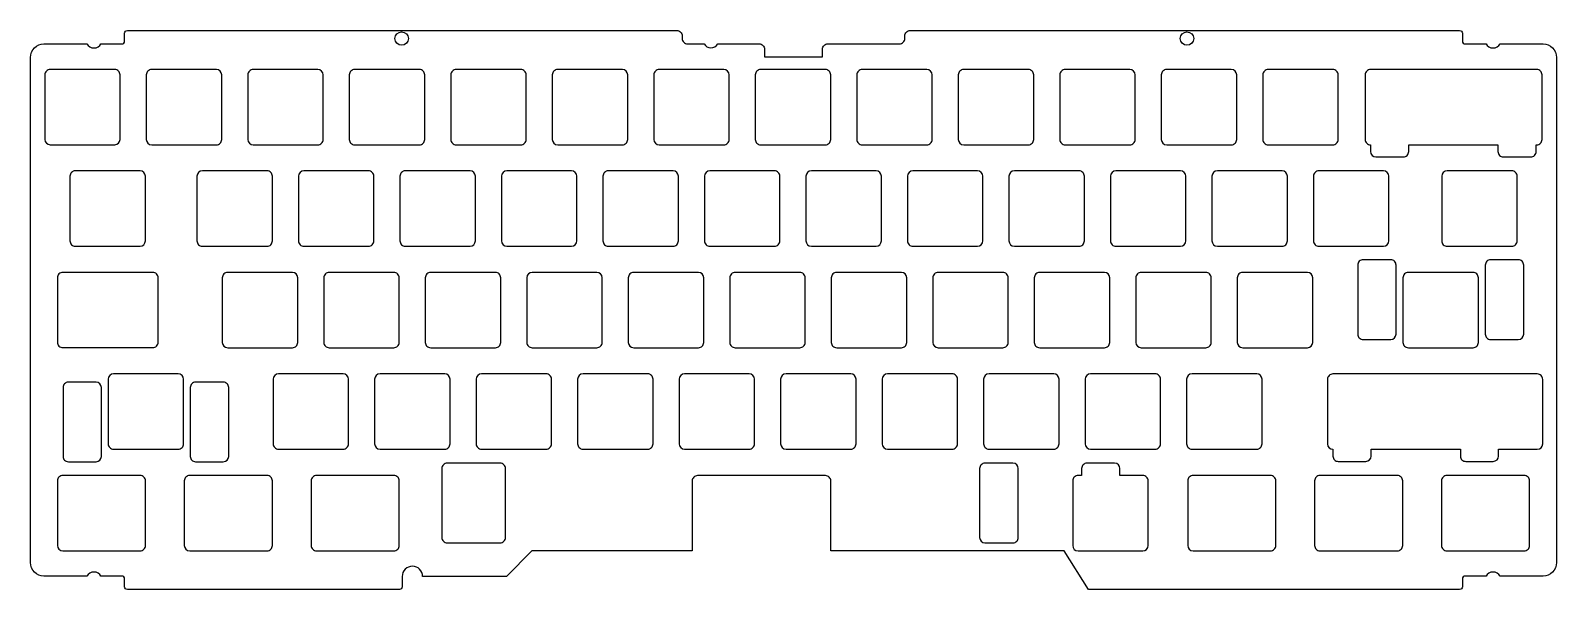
# Model space of a CAD drawing. Header units: millimetres. Extents: x -10 to 274, y -90 to 14.
import ezdxf

# ---------------------------------------------------------------- set-up
doc = ezdxf.new("R2010")
doc.units = ezdxf.units.MM
doc.header["$MEASUREMENT"] = 0

msp = doc.modelspace()

# ---------------------------------------------------------------- linework, layer by layer
at = {"linetype": 'Continuous'}
msp.add_lwpolyline([(7.85, -89.25), (7.85, -87.75, 0.414214), (7.35, -87.25), (3.45, -87.25, 0.57735), (0.85, -87.25), (-7.15, -87.25, -0.414214), (-9.65, -84.75), (-9.65, 9.25, -0.414214), (-7.15, 11.75), (0.85, 11.75, 0.57735), (3.45, 11.75), (7.35, 11.75, 0.414214), (7.85, 12.25), (7.85, 13.75, -0.414214), (8.35, 14.25), (110.5, 14.25, -0.414214), (111.5, 13.25), (111.5, 12.76, 0.414214), (112.5, 11.76), (115.57, 11.76, 0.556816), (118.13, 11.76), (125.8, 11.76, -0.414214), (126.8, 10.76), (126.8, 9.37), (137.6, 9.37), (137.6, 10.76, -0.414214), (138.6, 11.76), (151.9, 11.76, 0.414214), (152.9, 12.76), (152.9, 13.25, -0.414214), (153.9, 14.25), (256.05, 14.25, -0.414214), (256.55, 13.75), (256.55, 12.25, 0.414214), (257.05, 11.75), (260.95, 11.75, 0.57735), (263.55, 11.75), (271.55, 11.75, -0.414214), (274.05, 9.25), (274.05, -84.75, -0.414214), (271.55, -87.25), (263.55, -87.25, 0.57735), (260.95, -87.25), (257.05, -87.25, 0.414214), (256.55, -87.75), (256.55, -89.25, -0.414214), (256.05, -89.75), (187.05, -89.75), (182.55, -82.57), (139.15, -82.57), (139.15, -69.57, 0.414214), (138.15, -68.57), (114.35, -68.57, 0.414214), (113.35, -69.57), (113.35, -82.57), (83.55, -82.57), (78.85, -87.32), (63.25, -87.32, 1), (59.45, -87.32), (59.45, -89.25, -0.414214), (58.95, -89.75), (8.35, -89.75, -0.414214)], format="xyb", close=True, dxfattribs=at)
for points in [[(6, -7, 0.414209), (7, -6), (7, 6, 0.414214), (6, 7), (-6, 7, 0.414214), (-7, 6), (-7, -6, 0.414211), (-6, -7)], [(25.9, 6, 0.414213), (24.9, 7), (12.88, 7, 0.414214), (11.88, 6), (11.88, -6.02, 0.414212), (12.88, -7.02), (24.9, -7.02, 0.414214), (25.9, -6.02)], [(43.77, -7.02, 0.414214), (44.77, -6.02), (44.77, 6, 0.414213), (43.77, 7), (31.75, 7, 0.414214), (30.75, 6), (30.75, -6.02, 0.414212), (31.75, -7.02)], [(62.64, -7.02, 0.414214), (63.64, -6.02), (63.64, 6, 0.414214), (62.64, 7), (50.62, 7, 0.414214), (49.62, 6), (49.62, -6.02, 0.414216), (50.62, -7.02)], [(69.49, 7, 0.414214), (68.49, 6), (68.49, -6.02, 0.414215), (69.49, -7.02), (81.51, -7.02, 0.414214), (82.51, -6.02), (82.51, 6, 0.414215), (81.51, 7)], [(101.38, 6, 0.414212), (100.38, 7), (88.36, 7, 0.414214), (87.36, 6), (87.36, -6.02, 0.414213), (88.36, -7.02), (100.38, -7.02, 0.414214), (101.38, -6.02)], [(106.23, -6.02, 0.414212), (107.23, -7.02), (119.25, -7.02, 0.414214), (120.25, -6.02), (120.25, 6, 0.414213), (119.25, 7), (107.23, 7, 0.414214), (106.23, 6)], [(139.12, 6, 0.414214), (138.12, 7), (126.1, 7, 0.414214), (125.1, 6), (125.1, -6.02, 0.414215), (126.1, -7.02), (138.12, -7.02, 0.414214), (139.12, -6.02)], [(156.99, -7.02, 0.414214), (157.99, -6.02), (157.99, 6, 0.414213), (156.99, 7), (144.97, 7, 0.414214), (143.97, 6), (143.97, -6.02, 0.414214), (144.97, -7.02)], [(162.84, -6.02, 0.414213), (163.84, -7.02), (175.86, -7.02, 0.414214), (176.86, -6.02), (176.86, 6, 0.414214), (175.86, 7), (163.84, 7, 0.414214), (162.84, 6)], [(182.71, 7, 0.414214), (181.71, 6), (181.71, -6.02, 0.414214), (182.71, -7.02), (194.73, -7.02, 0.414214), (195.73, -6.02), (195.73, 6, 0.414213), (194.73, 7)], [(200.58, -6.02, 0.414213), (201.58, -7.02), (213.6, -7.02, 0.414214), (214.6, -6.02), (214.6, 6, 0.414213), (213.6, 7), (201.58, 7, 0.414214), (200.58, 6)], [(219.45, -6.02, 0.414214), (220.45, -7.02), (232.47, -7.02, 0.414214), (233.47, -6.02), (233.47, 6, 0.414214), (232.47, 7), (220.45, 7, 0.414214), (219.45, 6)], [(263.17, -8.27, 0.414214), (264.17, -9.27), (269.27, -9.27, 0.414214), (270.27, -8.27), (270.27, -7.02), (270.37, -7.02, 0.414214), (271.37, -6.02), (271.37, 6, 0.414214), (270.37, 7), (239.47, 7, 0.414214), (238.47, 6), (238.47, -6.02, 0.414214), (239.47, -7.02), (239.47, -8.27, 0.414213), (240.47, -9.27), (245.57, -9.27, 0.414214), (246.57, -8.27), (246.57, -7.02), (263.17, -7.02)], [(-1.31, -11.87, 0.414214), (-2.31, -12.87), (-2.31, -24.89, 0.414216), (-1.31, -25.89), (10.71, -25.89, 0.414213), (11.71, -24.89), (11.71, -12.87, 0.414213), (10.71, -11.87)], [(21.3, -24.89, 0.414214), (22.3, -25.89), (34.32, -25.89, 0.414214), (35.32, -24.89), (35.32, -12.87, 0.414214), (34.32, -11.87), (22.3, -11.87, 0.414213), (21.3, -12.87)], [(53.19, -25.89, 0.414214), (54.19, -24.89), (54.19, -12.87, 0.414215), (53.19, -11.87), (41.17, -11.87, 0.414213), (40.17, -12.87), (40.17, -24.89, 0.414215), (41.17, -25.89)], [(73.06, -12.87, 0.414212), (72.06, -11.87), (60.04, -11.87, 0.414214), (59.04, -12.87), (59.04, -24.89, 0.414214), (60.04, -25.89), (72.06, -25.89, 0.414213), (73.06, -24.89)], [(77.91, -24.89, 0.414212), (78.91, -25.89), (90.93, -25.89, 0.414213), (91.93, -24.89), (91.93, -12.87, 0.414213), (90.93, -11.87), (78.91, -11.87, 0.414213), (77.91, -12.87)], [(97.78, -11.87, 0.414214), (96.78, -12.87), (96.78, -24.89, 0.414216), (97.78, -25.89), (109.8, -25.89, 0.414214), (110.8, -24.89), (110.8, -12.87, 0.414213), (109.8, -11.87)], [(128.67, -25.89, 0.414214), (129.67, -24.89), (129.67, -12.87, 0.414215), (128.67, -11.87), (116.65, -11.87, 0.414213), (115.65, -12.87), (115.65, -24.89, 0.414214), (116.65, -25.89)], [(134.52, -24.89, 0.414213), (135.52, -25.89), (147.54, -25.89, 0.414213), (148.54, -24.89), (148.54, -12.87, 0.414212), (147.54, -11.87), (135.52, -11.87, 0.414213), (134.52, -12.87)], [(153.39, -24.89, 0.414214), (154.39, -25.89), (166.41, -25.89, 0.414213), (167.41, -24.89), (167.41, -12.87, 0.414213), (166.41, -11.87), (154.39, -11.87, 0.414213), (153.39, -12.87)], [(185.28, -25.89, 0.414214), (186.28, -24.89), (186.28, -12.87, 0.414214), (185.28, -11.87), (173.26, -11.87, 0.414213), (172.26, -12.87), (172.26, -24.89, 0.414213), (173.26, -25.89)], [(205.15, -12.87, 0.414213), (204.15, -11.87), (192.13, -11.87, 0.414213), (191.13, -12.87), (191.13, -24.89, 0.414214), (192.13, -25.89), (204.15, -25.89, 0.414213), (205.15, -24.89)], [(210, -24.89, 0.414213), (211, -25.89), (223.02, -25.89, 0.414214), (224.02, -24.89), (224.02, -12.87, 0.414213), (223.02, -11.87), (211, -11.87, 0.414213), (210, -12.87)], [(229.87, -11.87, 0.414214), (228.87, -12.87), (228.87, -24.89, 0.414214), (229.87, -25.89), (241.89, -25.89, 0.414213), (242.89, -24.89), (242.89, -12.87, 0.414213), (241.89, -11.87)], [(253.72, -11.87, 0.414213), (252.72, -12.87), (252.72, -24.89, 0.414214), (253.72, -25.89), (265.74, -25.89, 0.414214), (266.74, -24.89), (266.74, -12.87, 0.414214), (265.74, -11.87)], [(14.09, -31.75, 0.414214), (13.09, -30.75), (-3.65, -30.75, 0.414214), (-4.65, -31.75), (-4.65, -43.75, 0.414214), (-3.65, -44.75), (13.09, -44.75, 0.414214), (14.09, -43.75)], [(39.03, -44.77, 0.414214), (40.03, -43.77), (40.03, -31.75, 0.414213), (39.03, -30.75), (27.01, -30.75, 0.414214), (26.01, -31.75), (26.01, -43.77, 0.414213), (27.01, -44.77)], [(57.9, -44.77, 0.414214), (58.9, -43.77), (58.9, -31.75, 0.414214), (57.9, -30.75), (45.88, -30.75, 0.414214), (44.88, -31.75), (44.88, -43.77, 0.414216), (45.88, -44.77)], [(63.75, -43.77, 0.414214), (64.75, -44.77), (76.77, -44.77, 0.414214), (77.77, -43.77), (77.77, -31.75, 0.414215), (76.77, -30.75), (64.75, -30.75, 0.414214), (63.75, -31.75)], [(82.62, -43.77, 0.414214), (83.62, -44.77), (95.64, -44.77, 0.414214), (96.64, -43.77), (96.64, -31.75, 0.414212), (95.64, -30.75), (83.62, -30.75, 0.414213), (82.62, -31.75)], [(101.49, -43.77, 0.414212), (102.49, -44.77), (114.51, -44.77, 0.414214), (115.51, -43.77), (115.51, -31.75, 0.414213), (114.51, -30.75), (102.49, -30.75, 0.414214), (101.49, -31.75)], [(121.36, -30.75, 0.414214), (120.36, -31.75), (120.36, -43.77, 0.414216), (121.36, -44.77), (133.38, -44.77, 0.414214), (134.38, -43.77), (134.38, -31.75, 0.414214), (133.38, -30.75)], [(139.23, -43.77, 0.414214), (140.23, -44.77), (152.25, -44.77, 0.414214), (153.25, -43.77), (153.25, -31.75, 0.414213), (152.25, -30.75), (140.23, -30.75, 0.414214), (139.23, -31.75)], [(158.1, -43.77, 0.414213), (159.1, -44.77), (171.12, -44.77, 0.414214), (172.12, -43.77), (172.12, -31.75, 0.414214), (171.12, -30.75), (159.1, -30.75, 0.414214), (158.1, -31.75)], [(177.97, -30.75, 0.414214), (176.97, -31.75), (176.97, -43.77, 0.414214), (177.97, -44.77), (189.99, -44.77, 0.414214), (190.99, -43.77), (190.99, -31.75, 0.414213), (189.99, -30.75)], [(209.86, -31.75, 0.414214), (208.86, -30.75), (196.84, -30.75, 0.414214), (195.84, -31.75), (195.84, -43.77, 0.414213), (196.84, -44.77), (208.86, -44.77, 0.414214), (209.86, -43.77)], [(227.73, -44.77, 0.414213), (228.73, -43.77), (228.73, -31.75, 0.414213), (227.73, -30.75), (215.71, -30.75, 0.414214), (214.71, -31.75), (214.71, -43.77, 0.414213), (215.71, -44.77)], [(237.09, -42.23, 0.414214), (238.09, -43.23), (243.23, -43.23, 0.414213), (244.23, -42.23), (244.23, -29.4, 0.414214), (243.23, -28.4), (238.09, -28.4, 0.414214), (237.09, -29.4)], [(259.53, -31.75, 0.414214), (258.53, -30.75), (246.51, -30.75, 0.414214), (245.51, -31.75), (245.51, -43.77, 0.414214), (246.51, -44.77), (258.53, -44.77, 0.414214), (259.53, -43.77)], [(261.81, -28.4, 0.414214), (260.81, -29.4), (260.81, -42.23, 0.414214), (261.81, -43.23), (266.95, -43.23, 0.414213), (267.95, -42.23), (267.95, -29.4, 0.414214), (266.95, -28.4)], [(17.81, -63.65, 0.414214), (18.81, -62.65), (18.81, -50.63, 0.414212), (17.81, -49.63), (5.79, -49.63, 0.414213), (4.79, -50.63), (4.79, -62.65, 0.414214), (5.79, -63.65)], [(49.48, -50.63, 0.414212), (48.48, -49.63), (36.46, -49.63, 0.414213), (35.46, -50.63), (35.46, -62.65, 0.414214), (36.46, -63.65), (48.48, -63.65, 0.414214), (49.48, -62.65)], [(55.33, -49.63, 0.414213), (54.33, -50.63), (54.33, -62.65, 0.414212), (55.33, -63.65), (67.35, -63.65, 0.414214), (68.35, -62.65), (68.35, -50.63, 0.414213), (67.35, -49.63)], [(87.22, -50.63, 0.414214), (86.22, -49.63), (74.2, -49.63, 0.414213), (73.2, -50.63), (73.2, -62.65, 0.414216), (74.2, -63.65), (86.22, -63.65, 0.414214), (87.22, -62.65)], [(92.07, -62.65, 0.414214), (93.07, -63.65), (105.09, -63.65, 0.414214), (106.09, -62.65), (106.09, -50.63, 0.414215), (105.09, -49.63), (93.07, -49.63, 0.414213), (92.07, -50.63)], [(124.96, -50.63, 0.414212), (123.96, -49.63), (111.94, -49.63, 0.414213), (110.94, -50.63), (110.94, -62.65, 0.414213), (111.94, -63.65), (123.96, -63.65, 0.414214), (124.96, -62.65)], [(129.81, -62.65, 0.414212), (130.81, -63.65), (142.83, -63.65, 0.414214), (143.83, -62.65), (143.83, -50.63, 0.414213), (142.83, -49.63), (130.81, -49.63, 0.414213), (129.81, -50.63)], [(148.68, -62.65, 0.414213), (149.68, -63.65), (161.7, -63.65, 0.414214), (162.7, -62.65), (162.7, -50.63, 0.414214), (161.7, -49.63), (149.68, -49.63, 0.414213), (148.68, -50.63)], [(168.55, -49.63, 0.414213), (167.55, -50.63), (167.55, -62.65, 0.414214), (168.55, -63.65), (180.57, -63.65, 0.414214), (181.57, -62.65), (181.57, -50.63, 0.414213), (180.57, -49.63)], [(187.42, -49.63, 0.414213), (186.42, -50.63), (186.42, -62.65, 0.414213), (187.42, -63.65), (199.44, -63.65, 0.414214), (200.44, -62.65), (200.44, -50.63, 0.414214), (199.44, -49.63)], [(206.29, -49.63, 0.414213), (205.29, -50.63), (205.29, -62.65, 0.414214), (206.29, -63.65), (218.31, -63.65, 0.414214), (219.31, -62.65), (219.31, -50.63, 0.414213), (218.31, -49.63)], [(256.19, -64.92, 0.414214), (257.19, -65.92), (262.29, -65.92, 0.414213), (263.29, -64.92), (263.29, -63.67), (270.49, -63.67, 0.414213), (271.49, -62.67), (271.49, -50.65, 0.414214), (270.49, -49.65), (232.49, -49.65, 0.414215), (231.49, -50.65), (231.49, -62.67, 0.414213), (232.49, -63.67), (232.49, -64.92, 0.414214), (233.49, -65.92), (238.59, -65.92, 0.414213), (239.59, -64.92), (239.59, -63.67), (256.19, -63.67)], [(2.53, -65.98, 0.414213), (3.53, -64.98), (3.53, -52.18, 0.414213), (2.53, -51.18), (-2.61, -51.18, 0.414214), (-3.61, -52.18), (-3.61, -64.98, 0.414216), (-2.61, -65.98)], [(26.19, -65.98, 0.414213), (27.19, -64.98), (27.19, -52.18, 0.414214), (26.19, -51.18), (21.05, -51.18, 0.414214), (20.05, -52.18), (20.05, -64.98, 0.414216), (21.05, -65.98)], [(66.83, -80.08, 0.414214), (67.83, -81.08), (77.66, -81.08, 0.414214), (78.66, -80.08), (78.66, -67.25, 0.414214), (77.66, -66.25), (67.83, -66.25, 0.414214), (66.83, -67.25)], [(173, -81.08, 0.414214), (174, -80.08), (174, -67.25, 0.414213), (173, -66.25), (167.8, -66.25, 0.414214), (166.8, -67.25), (166.8, -80.08, 0.414213), (167.8, -81.08)], [(198.13, -69.55, 0.414214), (197.13, -68.55), (192.9, -68.55), (192.9, -67.25, 0.414213), (191.9, -66.25), (186.77, -66.25, 0.414214), (185.77, -67.25), (185.77, -68.55), (185.11, -68.55, 0.414214), (184.11, -69.55), (184.11, -81.57, 0.414213), (185.11, -82.57), (197.13, -82.57, 0.414213), (198.13, -81.57)], [(10.73, -82.55, 0.414214), (11.73, -81.55), (11.73, -69.55, 0.414214), (10.73, -68.55), (-3.65, -68.55, 0.414214), (-4.65, -69.55), (-4.65, -81.55, 0.414211), (-3.65, -82.55)], [(35.32, -69.55, 0.414214), (34.32, -68.55), (19.94, -68.55, 0.414214), (18.94, -69.55), (18.94, -81.55, 0.414211), (19.94, -82.55), (34.32, -82.55, 0.414214), (35.32, -81.55)], [(58.91, -69.55, 0.414214), (57.91, -68.55), (43.53, -68.55, 0.414214), (42.53, -69.55), (42.53, -81.55, 0.414215), (43.53, -82.55), (57.91, -82.55, 0.414214), (58.91, -81.55)], [(206.49, -68.55, 0.414214), (205.49, -69.55), (205.49, -81.55, 0.414213), (206.49, -82.55), (220.87, -82.55, 0.414214), (221.87, -81.55), (221.87, -69.55, 0.414214), (220.87, -68.55)], [(244.46, -82.55, 0.414214), (245.46, -81.55), (245.46, -69.55, 0.414214), (244.46, -68.55), (230.08, -68.55, 0.414214), (229.08, -69.55), (229.08, -81.55, 0.414214), (230.08, -82.55)], [(253.67, -68.55, 0.414214), (252.67, -69.55), (252.67, -81.55, 0.414214), (253.67, -82.55), (268.05, -82.55, 0.414214), (269.05, -81.55), (269.05, -69.55, 0.414214), (268.05, -68.55)]]:
    msp.add_lwpolyline(points, format="xyb", close=True)
for centre in [(59.35, 12.75), (205.35, 12.75)]:
    msp.add_circle(centre, 1.25)

doc.saveas('drawing.dxf')
